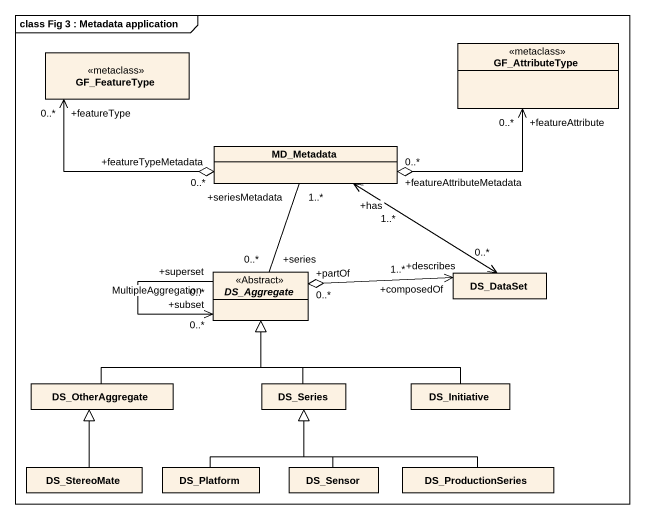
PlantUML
@startuml
mainframe class Fig 3 : Metadata application
hide circle
hide empty members
class GF_FeatureType <<metaclass>>
class GF_AttributeType <<metaclass>>
class MD_Metadata
abstract class DS_Aggregate <<Abstract>>
class DS_DataSet
class DS_OtherAggregate
class DS_Series
class DS_Initiative
class DS_StereoMate
class DS_Platform
class DS_Sensor
class DS_ProductionSeries
GF_FeatureType "+featureType\n0..*" <-right-o "+featureTypeMetadata\n0..*" MD_Metadata
GF_AttributeType "+featureAttribute\n0..*" <-left-o "+featureAttributeMetadata\n0..*" MD_Metadata
MD_Metadata "+seriesMetadata\n1..*" -- "+series\n0..*" DS_Aggregate
MD_Metadata "+has\n1..*" <--> "+describes\n0..*" DS_DataSet
DS_Aggregate "+superset\n0..*" --> "+subset\n0..*" DS_Aggregate : MultipleAggregation
DS_DataSet "+composedOf\n1..*" <-left-o "+partOf\n0..*" DS_Aggregate
DS_OtherAggregate -up-|> DS_Aggregate
DS_Series -up-|> DS_Aggregate
DS_Initiative -left-|> DS_Aggregate
DS_StereoMate -up-|> DS_OtherAggregate
DS_Platform -up-|> DS_Series
DS_Sensor -up-|> DS_Series
DS_ProductionSeries -left-|> DS_Series
@enduml
